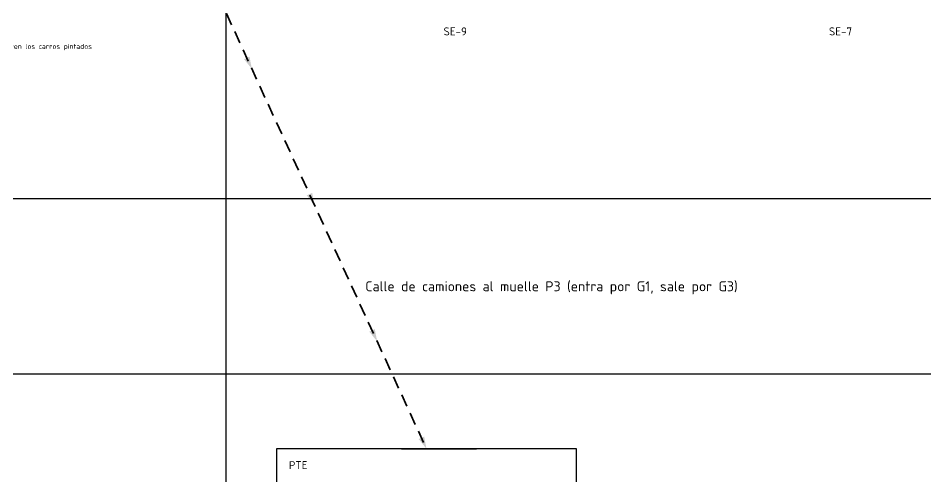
# Model space of a CAD drawing. Header units: millimetres. Extents: x 0 to 1189, y 0 to 841.
# Drawn here: x 503.4 to 684.8, y 381.4 to 473.2 of the extents above; entities that cross this region are included whole.
import ezdxf
from ezdxf.enums import TextEntityAlignment as Align

# ---------------------------------------------------------------- set-up
doc = ezdxf.new("R2010")
doc.units = ezdxf.units.MM
doc.linetypes.add('FLUJO-TRAZOS', pattern=[4, 2.5, -1.5])
for name, color, linetype, lineweight in [('A-ABERTURA', 7, 'CONTINUOUS', 25), ('A-EXTERIOR', 8, 'CONTINUOUS', 25), ('A-TEXTO', 7, 'CONTINUOUS', 18), ('F-EFL-LIQ', 34, 'FLUJO-TRAZOS', 35), ('S-ESCAPE', 3, 'CONTINUOUS', 35)]:
    doc.layers.add(name, color=color, linetype=linetype, lineweight=lineweight)
doc.styles.add('ISO3098', font='isocpeur.ttf')

msp = doc.modelspace()

# ---------------------------------------------------------------- hatches: boundary and pattern name
at = {"layer": 'F-EFL-LIQ', "true_color": 0x8c501e}
h = msp.add_hatch(color=7, dxfattribs=at)
h.dxf.hatch_style = 1
h.paths.add_polyline_path([(550.1, 463.01), (549.64, 465.44), (548.55, 464.94)])
h = msp.add_hatch(color=7, dxfattribs=at)
h.dxf.hatch_style = 1
h.paths.add_polyline_path([(562.62, 435.74), (562.16, 438.18), (561.07, 437.68)])
h = msp.add_hatch(color=7, dxfattribs=at)
h.dxf.hatch_style = 1
h.paths.add_polyline_path([(575.14, 408.48), (574.68, 410.91), (573.59, 410.41)])
h = msp.add_hatch(color=7, dxfattribs=at)
h.dxf.hatch_style = 1
h.paths.add_polyline_path([(585, 387), (584.54, 389.43), (583.45, 388.93)])

# ---------------------------------------------------------------- linework, layer by layer
at = {"layer": 'A-ABERTURA'}
msp.add_line((580, 387), (595, 387), dxfattribs=at)
at = {"layer": 'A-EXTERIOR'}
for points in [[(435, 352), (545, 352), (545, 482), (435, 482)], [(385, 402), (830, 402), (830, 437), (385, 437)], [(555, 347), (615, 347), (615, 387), (555, 387)]]:
    msp.add_lwpolyline(points, close=True, dxfattribs=at)
at = {"layer": 'F-EFL-LIQ'}
msp.add_lwpolyline([(486, 676), (486, 677), (499, 677), (499, 656), (540, 656), (540, 485), (585, 387)], dxfattribs=at)

# ---------------------------------------------------------------- texts
at = {"layer": 'A-TEXTO', "style": 'ISO3098'}
for s, height, p in [('Muelle de despacho: PT, cilindros y carros; vuelven los carros pintados', 0.992, (493.25, 467.5)), ('Calle de camiones al muelle P3 (entra por G1, sale por G3)', 2, (610, 419.5))]:
    msp.add_text(s, height=height, dxfattribs=at).set_placement(p, align=Align.MIDDLE_CENTER)
msp.add_text('PTE', height=1.6, dxfattribs=at).set_placement((557.5, 384.5), align=Align.TOP_LEFT)
at = {"layer": 'S-ESCAPE', "style": 'ISO3098'}
for s, p in [('SE-9', (590.75, 470.5)), ('SE-7', (667.75, 470.5))]:
    msp.add_text(s, height=1.6, dxfattribs=at).set_placement(p, align=Align.MIDDLE_CENTER)

doc.saveas('drawing.dxf')
